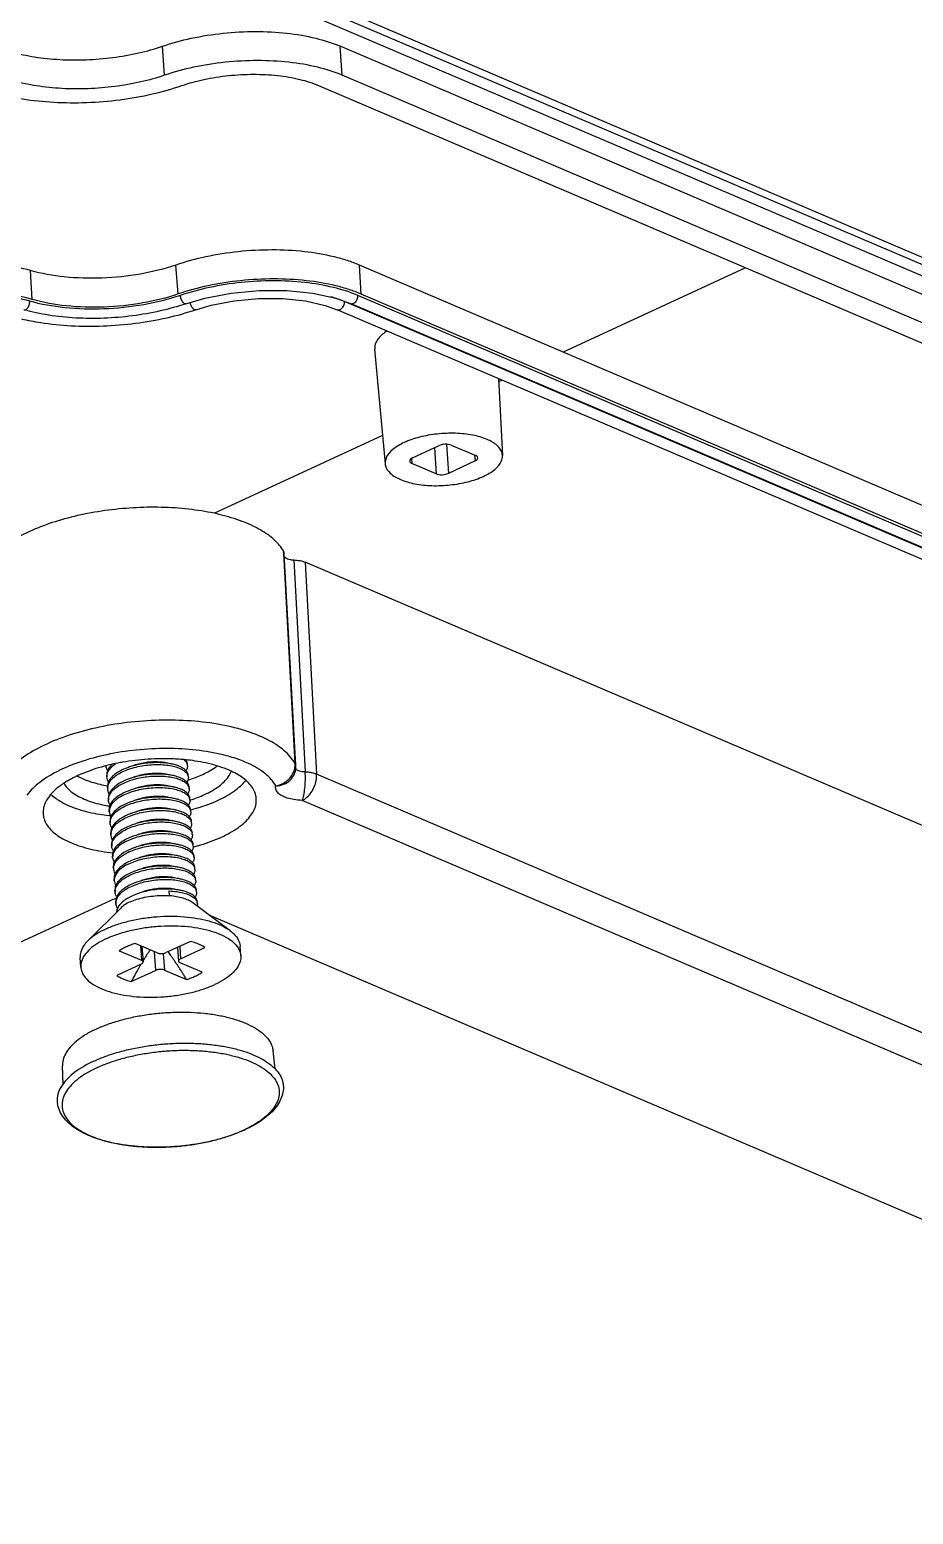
# Model space of a CAD drawing. Header units: millimetres. Extents: x -308 to 1490, y -1725 to -1095.
# Drawn here: x 11.9 to 53.2, y -1588.1 to -1518.7 of the extents above; entities that cross this region are included whole.
import ezdxf

# ---------------------------------------------------------------- set-up
doc = ezdxf.new("R2010")
doc.units = ezdxf.units.MM

# ---------------------------------------------------------------- blocks, each defined once
blk = doc.blocks.new('*u3')
for p, q in [((-5.116, 18.665), (59.796, 48.668)), ((-67.244, 43.87), (-9.751, 19.335)), ((-77.31, 40.952), (-14.096, 13.975)), ((-77.984, 39.732), (-14.769, 12.755)), ((-77.384, 29.788), (-14.237, 2.84)), ((-2.914, 27.231), (-2.887, 26.385)), ((-12.828, 26.526), (-12.734, 25.679)), ((-7.656, 21.903), (-8.69, 22.344)), ((-6.101, 22.442), (-7.233, 21.919)), ((-9.426, 22.004), (-8.392, 21.563)), ((-7.6, 21.127), (-7.656, 21.903)), ((-7.17, 21.041), (-7.233, 21.919)), ((-6.605, 20.8), (-6.657, 21.524)), ((-6.56, 21.632), (-5.428, 22.155)), ((-3.745, 21.771), (-3.713, 21.324)), ((-11.226, 21.235), (-11.194, 20.787)), ((-8.412, 21.374), (-9.543, 20.851)), ((-8.87, 20.564), (-7.738, 21.087)), ((-8.37, 20.795), (-8.412, 21.374)), ((-8.268, 20.842), (-8.314, 21.482)), ((-7.315, 21.103), (-6.282, 20.662)), ((-6.53, 20.768), (-6.579, 21.444)), ((-5.545, 21.002), (-6.579, 21.444)), ((-4.068, 20.545), (-5.61, 19.006)), ((-10.732, 20.067), (-8.986, 18.764)), ((-9.197, 18.8), (-9.19, 18.71)), ((-5.387, 18.803), (-5.381, 18.713)), ((-9.158, 18.263), (-9.152, 18.173)), ((-7.898, 18.432), (-7.882, 18.208)), ((-5.349, 18.266), (-5.342, 18.176)), ((-9.12, 17.725), (-9.113, 17.636)), ((-5.31, 17.729), (-5.304, 17.639)), ((-5.303, 17.595), (-5.304, 17.639)), ((-9.081, 17.188), (-9.075, 17.099)), ((-5.272, 17.192), (-5.271, 17.187)), ((-5.271, 17.148), (-5.271, 17.191)), ((-5.268, 17.148), (-5.265, 17.102)), ((-5.233, 16.654), (-5.227, 16.565)), ((-9.043, 16.651), (-9.036, 16.562)), ((-9.004, 16.114), (-8.998, 16.024)), ((-5.194, 16.117), (-5.188, 16.028)), ((-8.965, 15.577), (-8.959, 15.487)), ((-5.156, 15.58), (-5.15, 15.49)), ((-8.927, 15.04), (-8.921, 14.95)), ((-5.117, 15.043), (-5.111, 14.953)), ((-8.888, 14.502), (-8.882, 14.413)), ((-8.85, 13.965), (-8.843, 13.876)), ((-5.079, 14.506), (-5.072, 14.416)), ((-5.04, 13.969), (-5.034, 13.879)), ((-69.62, 13.48), (-16.359, -9.249)), ((-69.332, 13.391), (-16.072, -9.338)), ((-68.994, 13.77), (-15.733, -8.959)), ((-8.811, 13.428), (-8.805, 13.339)), ((-5.002, 13.431), (-4.995, 13.342)), ((-70.106, 13.034), (-16.845, -9.695)), ((-69.958, 13.102), (-16.698, -9.627)), ((-14.237, 2.84), (-14.769, 12.755)), ((-13.704, 2.737), (-14.235, 12.646)), ((-13.767, 12.629), (-13.762, 12.648)), ((-13.767, 12.629), (-13.767, 12.628)), ((-8.773, 12.891), (-8.766, 12.801)), ((-4.963, 12.894), (-4.957, 12.805)), ((-13.792, 12.345), (-13.26, 2.432)), ((-13.766, 12.256), (-13.237, 2.433)), ((-8.734, 12.354), (-8.728, 12.264)), ((-70.028, 11.682), (-16.767, -11.047)), ((-11.805, -23.886), (-75.181, 3.16)), ((-69.218, 2.807), (-15.957, -19.922)), ((-14.861, -19.44), (-68.179, 3.313)), ((-75.538, 2.443), (-12.154, -24.606)), ((-11.776, -24.433), (-75.164, 2.618)), ((-13.237, 2.433), (-13.232, 2.339)), ((-69.156, 1.462), (-15.865, -21.28)), ((-17.851, -3.079), (-9.969, 0.564)), ((-22.182, -1.892), (-20.93, -1.313)), ((-20.835, -2.67), (-20.93, -1.313)), ((-20.281, -2.509), (-20.366, -1.291)), ((-20.366, -1.291), (-19.221, -1.78)), ((-22.155, -2.165), (-22.182, -1.892)), ((-19.247, -2.031), (-20.499, -2.61)), ((-19.21, -2.029), (-19.221, -1.78)), ((-17.483, -7.118), (-17.972, -1.754)), ((-23.27, -5.742), (-23.458, -2.148)), ((-21.063, -2.631), (-22.207, -2.143)), ((-23.448, -5.666), (-23.278, -5.587)), ((-34.821, -10.922), (-26.294, -6.981)), ((-15.732, -8.96), (-15.733, -8.959)), ((-15.172, -9.16), (-15.732, -8.96)), ((-9.12, -8.952), (-9.12, -8.952)), ((-16.845, -9.695), (-16.767, -11.047)), ((-15.67, -9.494), (-16.359, -9.249)), ((-16.359, -9.249), (-16.359, -9.249)), ((-8.661, -9.242), (-8.661, -9.242)), ((-8.295, -9.696), (-8.185, -11.047)), ((-1.478, -9.438), (-1.397, -10.791)), ((-15.957, -19.922), (-15.865, -21.28)), ((-7.665, -19.922), (-7.564, -21.277))]:
    blk.add_line(p, q)
for points in [[(-9.12, -8.952), (-9.847, -9.166), (-10.92, -9.376), (-12.055, -9.485), (-13.185, -9.482), (-14.244, -9.37), (-15.172, -9.16)], [(-8.661, -9.242), (-9.542, -9.499), (-10.779, -9.739), (-12.081, -9.861), (-13.376, -9.859), (-14.593, -9.733), (-15.67, -9.494)]]:
    blk.add_lwpolyline(points)
for centre, radius, start, end in [((-8.707, 23.501), 6.466, 114.36148, 114.80639), ((-8.789, 23.799), 6.149, 114.80596, 115.26316), ((-20.853, 30.191), 16.663, 329.10101, 332.28798), ((-8.888, 18.821), 0.309, 184.00222, 196.4988), ((-5.841, 18.77), 0.455, 354.63231, 4.1567), ((-8.891, 18.821), 0.306, 196.57958, 199.81385), ((-8.838, 18.287), 0.321, 184.42578, 200.30689), ((-8.839, 18.287), 0.32, 200.29258, 201.50509), ((-5.834, 18.769), 0.448, 353.21172, 354.59265), ((-5.796, 18.232), 0.448, 353.21457, 354.56539), ((-5.803, 18.232), 0.455, 354.60531, 4.18963), ((-8.801, 17.75), 0.319, 184.28612, 200.29784), ((-8.805, 17.748), 0.315, 200.31916, 200.62526), ((-5.782, 17.699), 0.474, 348.00804, 353.13627), ((-5.757, 17.695), 0.448, 353.16243, 355.72831), ((-5.761, 17.695), 0.452, 355.77135, 4.24964), ((-8.765, 17.212), 0.317, 184.20056, 199.49949), ((-5.725, 17.16), 0.455, 352.96228, 358.47385), ((-5.698, 16.622), 0.466, 352.98948, 3.97036), ((-8.684, 16.139), 0.321, 184.42712, 200.30712), ((-8.685, 16.138), 0.32, 200.29201, 201.52504), ((-5.701, 16.622), 0.469, 349.95099, 353.00636), ((-5.642, 16.083), 0.448, 353.2138, 354.58586), ((-5.649, 16.084), 0.455, 354.62585, 4.19109), ((-8.647, 15.601), 0.319, 184.28069, 200.29905), ((-8.651, 15.599), 0.314, 200.32205, 200.57756), ((-5.603, 15.547), 0.448, 353.16136, 355.74921), ((-5.607, 15.547), 0.452, 355.7923, 4.25003), ((-8.611, 15.063), 0.317, 184.20244, 199.49922), ((-6.106, 5.553), 9.19, 83.46643, 83.91255), ((-5.567, 15.009), 0.45, 353.22823, 353.65906), ((-5.574, 15.01), 0.458, 353.69176, 4.13108), ((-8.57, 14.526), 0.319, 184.31237, 200.35642), ((-6.844, 7.587), 6.683, 107.45067, 107.66342), ((-8.53, 13.99), 0.321, 184.42845, 200.30732), ((-8.53, 13.99), 0.32, 200.29141, 201.54535), ((-6.132, 7.684), 6.637, 80.19924, 81.04663), ((-5.526, 14.472), 0.448, 353.21302, 354.56143), ((-5.533, 14.472), 0.455, 354.601, 4.15633), ((-5.488, 13.935), 0.448, 353.21302, 354.60636), ((-5.495, 13.935), 0.455, 354.64642, 4.19255), ((-5.449, 13.398), 0.448, 353.16029, 355.77004), ((-5.452, 13.398), 0.452, 355.81317, 4.25039), ((-12.794, 12.398), 1, 171.37866, 177.22887), ((-12.793, 12.398), 1.001, 166.69862, 171.37742), ((-6.788, 6.738), 6.587, 107.40662, 107.91381), ((-8.419, 12.931), 0.358, 200.57969, 209.01448), ((-5.41, 12.861), 0.448, 353.1427, 356.11563), ((-5.413, 12.861), 0.45, 356.15953, 4.23818), ((-5.884, 19.011), 7.163, 295.89122, 296.27264), ((-12.793, 12.398), 1.001, 177.22988, 183.07045), ((-13.6, 12.355), 0.192, 183.15322, 195.6206), ((-12.934, 12.3), 0.833, 177.14401, 182.98532), ((-8.635, 19.066), 7.433, 252.12631, 255.04659), ((-8.416, 12.378), 0.319, 184.31542, 200.38159)]:
    blk.add_arc(centre, radius, start, end)
for centre, major_axis, ratio, start_param, end_param in [((-6.46, 19.242), (1.995, 0.144), 0.442048, -1.034219, -0.863737), ((-20.66, -1.428), (0.399, 0.029), 0.440986, 0.708858, 2.27935), ((-21.913, -2.007), (0.399, 0.029), 0.44072, 2.279723, 3.850215), ((-19.516, -1.916), (0.399, 0.029), 0.44072, 5.421316, 6.991808), ((-20.768, -2.495), (0.399, 0.029), 0.440986, -2.432735, -0.862243)]:
    blk.add_ellipse(centre, major_axis=major_axis, ratio=ratio, start_param=start_param, end_param=end_param)
for points, start_tangent, end_tangent in [([(-11.374, 29.391), (-10.87, 29.596), (-10.272, 29.788), (-9.638, 29.945), (-8.976, 30.064), (-8.298, 30.144), (-7.614, 30.185), (-6.935, 30.184), (-6.272, 30.143), (-5.635, 30.06), (-5.035, 29.938), (-4.48, 29.776), (-3.981, 29.576), (-3.546, 29.338), (-3.189, 29.066), (-2.92, 28.769), (-2.742, 28.458), (-2.651, 28.14)], (0.910957, 0.412502), (0.149529, -0.988757)), ([(-2.895, 27.992), (-2.871, 28.188), (-2.911, 28.492), (-3.044, 28.785), (-3.269, 29.062), (-3.581, 29.317), (-3.974, 29.547), (-4.442, 29.747), (-4.974, 29.912), (-5.562, 30.04), (-6.194, 30.129), (-6.859, 30.176), (-7.544, 30.182), (-8.237, 30.145), (-8.924, 30.067), (-9.593, 29.949), (-10.231, 29.793), (-10.827, 29.602), (-11.369, 29.38)], (0.212951, 0.977063), (-0.907726, -0.419563)), ([(-13.218, 27.382), (-13.181, 27.682), (-13.07, 27.988), (-12.881, 28.295), (-12.613, 28.594), (-12.275, 28.876), (-11.874, 29.136), (-11.419, 29.37)], (0.006893, 0.999976), (0.907726, 0.419563)), ([(-12.954, 27.267), (-12.981, 27.347), (-13.021, 27.651), (-12.966, 27.96), (-12.817, 28.268), (-12.578, 28.569), (-12.253, 28.859), (-11.847, 29.131), (-11.414, 29.359)], (-0.354169, 0.935181), (0.904349, 0.426793)), ([(-4.522, 26.458), (-4.044, 26.708), (-3.639, 26.98), (-3.313, 27.269), (-3.074, 27.571), (-2.926, 27.879), (-2.895, 27.992)], (0.907726, 0.419563), (0.212951, 0.977063)), ([(-4.361, 26.158), (-3.882, 26.407), (-3.472, 26.677), (-3.138, 26.965), (-2.887, 27.264), (-2.721, 27.571), (-2.645, 27.88), (-2.651, 28.14)], (0.907726, 0.419563), (-0.148571, 0.988902)), ([(-4.361, 26.158), (-4.901, 25.935), (-5.493, 25.743), (-6.127, 25.583), (-6.791, 25.46), (-7.475, 25.374), (-8.167, 25.328), (-8.854, 25.322), (-9.526, 25.356), (-10.171, 25.43), (-10.777, 25.543), (-11.334, 25.692), (-11.833, 25.876), (-12.266, 26.09), (-12.624, 26.331), (-12.901, 26.596), (-13.094, 26.879), (-13.198, 27.176), (-13.218, 27.382)], (-0.907726, -0.419563), (0.006152, 0.999981)), ([(-4.522, 26.458), (-5.065, 26.236), (-5.66, 26.045), (-6.299, 25.889), (-6.967, 25.771), (-7.655, 25.693), (-8.347, 25.656), (-9.032, 25.662), (-9.697, 25.71), (-10.33, 25.798), (-10.917, 25.927), (-11.45, 26.092), (-11.917, 26.291), (-12.31, 26.521), (-12.622, 26.777), (-12.847, 27.054), (-12.954, 27.267)], (-0.907726, -0.419563), (-0.354169, 0.935181)), ([(-4.49, 24.651), (-4.025, 24.893), (-3.632, 25.157), (-3.316, 25.438), (-3.084, 25.731), (-2.94, 26.03), (-2.886, 26.33), (-2.887, 26.385)], (0.907726, 0.419563), (-0.033744, 0.999431)), ([(-4.49, 24.651), (-5.016, 24.435), (-5.594, 24.25), (-6.214, 24.098), (-6.863, 23.984), (-7.53, 23.908), (-8.203, 23.872), (-8.868, 23.878), (-9.514, 23.924), (-10.127, 24.01), (-10.698, 24.134), (-11.215, 24.295), (-11.669, 24.489), (-12.05, 24.712), (-12.353, 24.96), (-12.572, 25.229), (-12.701, 25.513), (-12.734, 25.679)], (-0.907726, -0.419563), (-0.110645, 0.99386)), ([(-3.745, 21.771), (-3.747, 21.789), (-3.831, 22.07), (-4.026, 22.335), (-4.327, 22.574), (-4.723, 22.78), (-5.203, 22.948), (-5.753, 23.071), (-6.355, 23.148), (-6.992, 23.174), (-7.644, 23.149), (-8.29, 23.074), (-8.913, 22.952), (-9.492, 22.786), (-10.01, 22.58)], (-0.070384, 0.99752), (-0.907726, -0.419563)), ([(-11.226, 21.235), (-11.195, 21.507), (-11.053, 21.798), (-10.803, 22.079), (-10.451, 22.342), (-10.01, 22.58)], (-0.070384, 0.99752), (0.907726, 0.419563)), ([(-8.69, 22.344), (-8.899, 22.271), (-9.094, 22.189)], (-0.953311, -0.301992), (-0.907726, -0.419563)), ([(-8.69, 22.344), (-8.599, 22.196), (-8.504, 22.045), (-8.406, 21.892), (-8.307, 21.739), (-8.21, 21.593), (-8.118, 21.458), (-8.034, 21.337), (-7.958, 21.23), (-7.889, 21.134), (-7.826, 21.048), (-7.825, 21.047)], (0.518584, -0.855027), (0.595227, -0.803557)), ([(-5.428, 22.155), (-5.617, 22.266), (-5.843, 22.363), (-6.101, 22.442)], (-0.819722, 0.572761), (-0.968288, 0.249836)), ([(-9.094, 22.189), (-9.271, 22.099), (-9.426, 22.004)], (-0.907726, -0.419563), (-0.827554, -0.561386)), ([(-8.314, 21.482), (-8.321, 21.506), (-8.348, 21.537), (-8.392, 21.563)], (-0.081501, 0.996673), (-0.919751, 0.392503)), ([(-7.656, 21.903), (-7.596, 21.884), (-7.525, 21.874), (-7.448, 21.872), (-7.37, 21.88), (-7.297, 21.896), (-7.233, 21.919)], (0.919751, -0.392503), (0.907726, 0.419563)), ([(-6.56, 21.632), (-6.61, 21.602), (-6.643, 21.569), (-6.657, 21.534), (-6.657, 21.524)], (-0.907726, -0.419563), (0.081501, -0.996673)), ([(-6.657, 21.524), (-6.65, 21.5), (-6.623, 21.469), (-6.579, 21.444)], (0.081501, -0.996673), (0.919751, -0.392503)), ([(-4.961, 20.426), (-4.52, 20.664), (-4.169, 20.928), (-3.918, 21.209), (-3.776, 21.499), (-3.745, 21.771)], (0.907726, 0.419563), (-0.070384, 0.99752)), ([(-4.961, 20.426), (-5.479, 20.22), (-6.058, 20.054), (-6.681, 19.932), (-7.328, 19.857), (-7.979, 19.832), (-8.616, 19.859), (-9.218, 19.935), (-9.768, 20.058), (-10.248, 20.226), (-10.645, 20.433), (-10.945, 20.672), (-11.14, 20.936), (-11.225, 21.217), (-11.226, 21.235)], (-0.907726, -0.419563), (-0.070384, 0.99752)), ([(-9.543, 20.851), (-9.354, 20.74), (-9.128, 20.643), (-8.87, 20.564)], (0.819722, -0.572761), (0.968288, -0.249836)), ([(-8.412, 21.374), (-8.361, 21.404), (-8.328, 21.437), (-8.314, 21.472), (-8.314, 21.482)], (0.907726, 0.419563), (-0.081501, 0.996673)), ([(-7.315, 21.103), (-7.375, 21.122), (-7.446, 21.132), (-7.523, 21.134), (-7.601, 21.127), (-7.674, 21.111), (-7.738, 21.087)], (-0.919751, 0.392503), (-0.907726, -0.419563)), ([(-6.985, 20.962), (-6.968, 20.987), (-6.882, 21.115), (-6.796, 21.246), (-6.712, 21.378), (-6.653, 21.473)], (0.567041, 0.82369), (0.525152, 0.851009)), ([(-5.878, 20.817), (-5.701, 20.907), (-5.545, 21.002)], (0.907726, 0.419563), (0.827554, 0.561386)), ([(-4.068, 20.545), (-3.886, 20.761), (-3.744, 21.051), (-3.713, 21.324)], (0.70823, 0.705981), (-0.07028, 0.997527)), ([(-10.732, 20.067), (-10.913, 20.224), (-11.108, 20.488), (-11.192, 20.77), (-11.194, 20.787)], (-0.8016, 0.597861), (-0.07028, 0.997527)), ([(-6.282, 20.662), (-6.073, 20.735), (-5.878, 20.817)], (0.953311, 0.301992), (0.907726, 0.419563)), ([(-4.929, 19.978), (-4.488, 20.216), (-4.137, 20.48), (-4.068, 20.545)], (0.907726, 0.419563), (0.70823, 0.705981)), ([(-4.929, 19.978), (-5.447, 19.773), (-6.026, 19.606), (-6.649, 19.484), (-7.296, 19.409), (-7.947, 19.385), (-8.584, 19.411), (-9.186, 19.487), (-9.736, 19.611), (-10.216, 19.778), (-10.613, 19.985), (-10.732, 20.067)], (-0.907726, -0.419563), (-0.8016, 0.597861)), ([(-9.196, 18.8), (-9.192, 18.876), (-9.185, 18.91)], (-0.070625, 0.997503), (0.27892, 0.960314)), ([(-8.986, 18.764), (-8.785, 18.645), (-8.526, 18.546), (-8.227, 18.475), (-7.898, 18.432)], (0.801431, -0.598087), (0.996611, -0.082261)), ([(-6.046, 18.719), (-5.792, 18.859), (-5.61, 19.006)], (0.907726, 0.419563), (0.707759, 0.706454)), ([(-6.03, 18.495), (-5.793, 18.641), (-5.609, 18.801), (-5.485, 18.971), (-5.424, 19.145), (-5.419, 19.194)], (0.885182, 0.465245), (0.052496, 0.998621)), ([(-5.461, 19.025), (-5.407, 18.906), (-5.387, 18.803)], (0.522516, -0.85263), (0.071961, -0.997407)), ([(-9.19, 18.71), (-9.183, 18.664), (-9.12, 18.531), (-8.994, 18.41), (-8.811, 18.305), (-8.576, 18.22), (-8.394, 18.176)], (0.067611, -0.997712), (0.980526, -0.196388)), ([(-7.882, 18.208), (-8.213, 18.235), (-8.514, 18.291), (-8.767, 18.373), (-8.968, 18.477), (-9.108, 18.598), (-9.179, 18.717)], (-0.999375, 0.03534), (-0.338747, 0.940878)), ([(-9.158, 18.263), (-9.157, 18.314), (-9.106, 18.463), (-9.085, 18.497)], (-0.076046, 0.997104), (0.570672, 0.821178)), ([(-9.151, 18.173), (-9.145, 18.127), (-9.081, 17.994), (-8.956, 17.873), (-8.772, 17.768), (-8.537, 17.683), (-8.356, 17.639)], (0.067611, -0.997712), (0.980526, -0.196388)), ([(-5.998, 18.048), (-6.292, 17.916), (-6.623, 17.809), (-6.981, 17.731), (-7.349, 17.684), (-7.714, 17.668), (-8.065, 17.685), (-8.381, 17.733), (-8.656, 17.808), (-8.88, 17.909), (-9.043, 18.032), (-9.136, 18.17)], (-0.885182, -0.465245), (-0.366591, 0.930382)), ([(-8.394, 18.176), (-8.297, 18.159), (-7.985, 18.124), (-7.65, 18.117), (-7.302, 18.139), (-6.955, 18.189), (-6.62, 18.267), (-6.391, 18.339)], (0.980526, -0.196388), (0.94239, 0.334516)), ([(-8.164, 18.13), (-8.016, 18.106), (-7.737, 18.085), (-7.439, 18.092), (-7.134, 18.128), (-6.836, 18.191), (-6.612, 18.26)], (0.980009, -0.198953), (0.941609, 0.336708)), ([(-6.046, 18.719), (-6.365, 18.596), (-6.726, 18.503), (-7.113, 18.443), (-7.509, 18.419), (-7.898, 18.432)], (-0.907726, -0.419563), (-0.996611, 0.082261)), ([(-6.391, 18.339), (-6.308, 18.37), (-6.03, 18.495)], (0.94239, 0.334516), (0.885182, 0.465245)), ([(-5.389, 18.716), (-5.44, 18.548), (-5.563, 18.37), (-5.752, 18.2), (-5.998, 18.048)], (-0.118163, -0.992994), (-0.885182, -0.465245)), ([(-5.992, 17.958), (-5.757, 18.102), (-5.575, 18.26), (-5.45, 18.428), (-5.387, 18.6), (-5.381, 18.713)], (0.885182, 0.465245), (-0.069751, 0.997564)), ([(-5.351, 18.179), (-5.403, 18.008), (-5.526, 17.83), (-5.714, 17.663), (-5.959, 17.51)], (-0.118116, -0.993), (-0.885182, -0.465245)), ([(-5.953, 17.421), (-5.719, 17.565), (-5.536, 17.723), (-5.411, 17.891), (-5.348, 18.062), (-5.342, 18.176)], (0.885182, 0.465245), (-0.069751, 0.997564)), ([(-5.423, 18.488), (-5.368, 18.369), (-5.349, 18.266)], (0.523457, -0.852052), (0.07253, -0.997366)), ([(-9.119, 17.726), (-9.118, 17.783), (-9.065, 17.93), (-9.046, 17.96)], (-0.074219, 0.997242), (0.570934, 0.820996)), ([(-9.113, 17.636), (-9.106, 17.59), (-9.043, 17.457), (-8.917, 17.336), (-8.734, 17.231), (-8.499, 17.146), (-8.317, 17.102)], (0.067611, -0.997712), (0.980526, -0.196388)), ([(-5.959, 17.51), (-6.254, 17.379), (-6.588, 17.271), (-6.944, 17.193), (-7.307, 17.147), (-7.672, 17.131), (-8.027, 17.148), (-8.349, 17.197), (-8.622, 17.273), (-8.844, 17.374), (-9.007, 17.498), (-9.1, 17.637)], (-0.885182, -0.465245), (-0.352255, 0.935904)), ([(-9.081, 17.188), (-9.079, 17.252), (-9.023, 17.399), (-9.008, 17.422)], (-0.073326, 0.997308), (0.571214, 0.820801)), ([(-8.356, 17.639), (-8.259, 17.622), (-7.947, 17.587), (-7.611, 17.58), (-7.264, 17.601), (-6.917, 17.652), (-6.581, 17.73), (-6.353, 17.802)], (0.980526, -0.196388), (0.94239, 0.334516)), ([(-8.125, 17.593), (-7.986, 17.569), (-7.708, 17.548), (-7.41, 17.554), (-7.105, 17.589), (-6.806, 17.652), (-6.573, 17.723)], (0.980016, -0.198918), (0.941612, 0.336699)), ([(-6.353, 17.802), (-6.269, 17.833), (-5.992, 17.958)], (0.94239, 0.334516), (0.885182, 0.465245)), ([(-6.314, 17.265), (-6.231, 17.296), (-5.953, 17.421)], (0.94239, 0.334516), (0.885182, 0.465245)), ([(-5.921, 16.973), (-5.675, 17.126), (-5.484, 17.297), (-5.361, 17.479), (-5.319, 17.6)], (0.885182, 0.465245), (0.207204, 0.978298)), ([(-5.914, 16.884), (-5.705, 17.01), (-5.536, 17.147), (-5.41, 17.293), (-5.332, 17.444), (-5.303, 17.595)], (0.885182, 0.465245), (0.026036, 0.999661)), ([(-5.31, 17.729), (-5.332, 17.841), (-5.384, 17.951)], (-0.073566, 0.99729), (-0.523232, 0.85219)), ([(-5.272, 17.191), (-5.302, 17.325), (-5.344, 17.411)], (-0.073681, 0.997282), (-0.518798, 0.854897)), ([(-9.074, 17.099), (-9.068, 17.053), (-9.004, 16.92), (-8.878, 16.799), (-8.695, 16.693), (-8.46, 16.609), (-8.279, 16.565)], (0.067611, -0.997712), (0.980526, -0.196388)), ([(-5.921, 16.973), (-6.218, 16.841), (-6.559, 16.732), (-6.925, 16.653), (-7.295, 16.607), (-7.659, 16.594), (-8.012, 16.613), (-8.333, 16.664), (-8.604, 16.743), (-8.819, 16.845), (-8.975, 16.967), (-9.063, 17.106)], (-0.885182, -0.465245), (-0.334577, 0.942368)), ([(-9.042, 16.651), (-9.035, 16.744), (-8.969, 16.886)], (-0.067611, 0.997712), (0.573254, 0.819378)), ([(-8.317, 17.102), (-8.22, 17.084), (-7.908, 17.049), (-7.573, 17.042), (-7.225, 17.064), (-6.878, 17.115), (-6.543, 17.192), (-6.314, 17.265)], (0.980526, -0.196388), (0.94239, 0.334516)), ([(-8.279, 16.565), (-8.182, 16.547), (-7.87, 16.512), (-7.534, 16.505), (-7.187, 16.527), (-6.84, 16.577), (-6.504, 16.655), (-6.276, 16.727)], (0.980526, -0.196388), (0.94239, 0.334516)), ([(-8.087, 17.056), (-7.955, 17.033), (-7.678, 17.011), (-7.38, 17.016), (-7.075, 17.05), (-6.776, 17.112), (-6.535, 17.186)], (0.980025, -0.198876), (0.941617, 0.336685)), ([(-6.276, 16.727), (-6.192, 16.758), (-5.914, 16.884)], (0.94239, 0.334516), (0.885182, 0.465245)), ([(-5.274, 17.104), (-5.299, 16.998), (-5.377, 16.847), (-5.504, 16.7), (-5.675, 16.561), (-5.882, 16.436)], (-0.121948, -0.992536), (-0.885182, -0.465245)), ([(-5.876, 16.347), (-5.642, 16.491), (-5.459, 16.649), (-5.334, 16.816), (-5.271, 16.988), (-5.265, 17.102)], (0.885182, 0.465245), (-0.069751, 0.997564)), ([(-5.233, 16.654), (-5.241, 16.711), (-5.307, 16.875), (-5.31, 16.881)], (-0.069751, 0.997564), (-0.529585, 0.848257)), ([(-9.012, 16.146), (-9.351, 16.052), (-10.329, 15.687)], (-0.968495, -0.249032), (-0.907726, -0.419563)), ([(-9.024, 16.568), (-9.036, 16.605), (-9.042, 16.651)], (-0.344209, 0.938893), (-0.067611, 0.997712)), ([(-9.036, 16.562), (-9.029, 16.515), (-8.966, 16.383), (-8.84, 16.261), (-8.657, 16.156), (-8.422, 16.071), (-8.24, 16.028)], (0.067611, -0.997712), (0.980526, -0.196388)), ([(-5.882, 16.436), (-6.16, 16.311), (-6.472, 16.208), (-6.807, 16.13), (-7.155, 16.079), (-7.502, 16.058), (-7.837, 16.065), (-8.15, 16.1), (-8.428, 16.161), (-8.663, 16.246), (-8.846, 16.351), (-8.972, 16.472), (-9.024, 16.568)], (-0.885182, -0.465245), (-0.344209, 0.938893)), ([(-9.004, 16.114), (-9.003, 16.165), (-8.952, 16.315), (-8.931, 16.348)], (-0.076055, 0.997104), (0.570671, 0.821179)), ([(-8.997, 16.024), (-8.991, 15.978), (-8.927, 15.846), (-8.801, 15.724), (-8.618, 15.619), (-8.383, 15.534), (-8.202, 15.491)], (0.067611, -0.997712), (0.980526, -0.196388)), ([(-5.844, 15.899), (-6.138, 15.767), (-6.469, 15.661), (-6.827, 15.582), (-7.195, 15.535), (-7.56, 15.52), (-7.91, 15.537), (-8.227, 15.584), (-8.502, 15.659), (-8.726, 15.76), (-8.889, 15.883), (-8.982, 16.021)], (-0.885182, -0.465245), (-0.366915, 0.930254)), ([(-8.24, 16.028), (-8.143, 16.01), (-7.831, 15.975), (-7.496, 15.968), (-7.148, 15.99), (-6.801, 16.04), (-6.466, 16.118), (-6.237, 16.19)], (0.980526, -0.196388), (0.94239, 0.334516)), ([(-8.048, 16.518), (-7.924, 16.497), (-7.648, 16.474), (-7.351, 16.478), (-7.046, 16.512), (-6.746, 16.573), (-6.496, 16.649)], (0.980034, -0.19883), (0.941622, 0.336671)), ([(-8.01, 15.981), (-7.894, 15.961), (-7.618, 15.937), (-7.321, 15.941), (-7.016, 15.973), (-6.717, 16.033), (-6.458, 16.112)], (0.980044, -0.198779), (0.941633, 0.336642)), ([(-6.237, 16.19), (-6.154, 16.221), (-5.876, 16.347)], (0.94239, 0.334516), (0.885182, 0.465245)), ([(-5.844, 15.899), (-5.61, 16.043), (-5.427, 16.201), (-5.302, 16.369), (-5.239, 16.54)], (0.885182, 0.465245), (0.174509, 0.984655)), ([(-5.837, 15.809), (-5.603, 15.953), (-5.42, 16.112), (-5.296, 16.279), (-5.233, 16.451), (-5.227, 16.565)], (0.885182, 0.465245), (-0.069751, 0.997564)), ([(-5.197, 16.03), (-5.249, 15.86), (-5.372, 15.682), (-5.56, 15.514), (-5.805, 15.362)], (-0.118128, -0.992998), (-0.885182, -0.465245)), ([(-5.799, 15.272), (-5.565, 15.416), (-5.382, 15.574), (-5.257, 15.742), (-5.194, 15.914), (-5.188, 16.028)], (0.885182, 0.465245), (-0.069751, 0.997564)), ([(-5.269, 16.339), (-5.214, 16.22), (-5.195, 16.117)], (0.523452, -0.852055), (0.072555, -0.997364)), ([(-1.982, 14.571), (-2.026, 14.837), (-2.33, 15.332), (-2.908, 15.768), (-3.715, 16.113), (-4.719, 16.351), (-5.241, 16.422)], (-0.032577, 0.999469), (-0.99448, 0.104925)), ([(-10.329, 15.687), (-11.112, 15.238), (-11.655, 14.731), (-11.924, 14.198), (-11.944, 13.856)], (-0.907726, -0.419563), (0.104801, -0.994493)), ([(-8.965, 15.577), (-8.964, 15.635), (-8.911, 15.782), (-8.892, 15.811)], (-0.074154, 0.997247), (0.570945, 0.820988)), ([(-8.959, 15.487), (-8.952, 15.441), (-8.889, 15.308), (-8.763, 15.187), (-8.579, 15.082), (-8.345, 14.997), (-8.163, 14.953)], (0.067611, -0.997712), (0.980526, -0.196388)), ([(-5.805, 15.362), (-6.1, 15.23), (-6.434, 15.123), (-6.79, 15.045), (-7.153, 14.998), (-7.519, 14.982), (-7.873, 14.999), (-8.195, 15.048), (-8.468, 15.124), (-8.69, 15.225), (-8.853, 15.349), (-8.946, 15.489)], (-0.885182, -0.465245), (-0.351475, 0.936197)), ([(-8.927, 15.04), (-8.925, 15.103), (-8.869, 15.25), (-8.854, 15.274)], (-0.073353, 0.997306), (0.571211, 0.820804)), ([(-8.202, 15.491), (-8.105, 15.473), (-7.793, 15.438), (-7.457, 15.431), (-7.11, 15.453), (-6.762, 15.503), (-6.427, 15.581), (-6.199, 15.653)], (0.980526, -0.196388), (0.94239, 0.334516)), ([(-7.971, 15.444), (-7.863, 15.425), (-7.588, 15.4), (-7.292, 15.403), (-6.987, 15.435), (-6.687, 15.494), (-6.419, 15.575)], (0.980055, -0.198725), (0.941643, 0.336613)), ([(-6.199, 15.653), (-6.115, 15.684), (-5.837, 15.809)], (0.94239, 0.334516), (0.885182, 0.465245)), ([(-6.16, 15.116), (-6.077, 15.147), (-5.799, 15.272)], (0.94239, 0.334516), (0.885182, 0.465245)), ([(-5.158, 15.493), (-5.206, 15.33), (-5.33, 15.148), (-5.521, 14.977), (-5.767, 14.825)], (-0.118942, -0.992901), (-0.885182, -0.465245)), ([(-5.76, 14.735), (-5.533, 14.874), (-5.354, 15.026), (-5.229, 15.187), (-5.161, 15.353), (-5.15, 15.49)], (0.885182, 0.465245), (-0.069665, 0.99757)), ([(-5.23, 15.802), (-5.178, 15.692), (-5.156, 15.58)], (0.523222, -0.852197), (0.073573, -0.99729)), ([(-5.192, 15.266), (-5.133, 15.133), (-5.118, 15.043)], (0.525193, -0.850983), (0.071653, -0.99743)), ([(-8.92, 14.95), (-8.914, 14.904), (-8.85, 14.771), (-8.724, 14.65), (-8.541, 14.545), (-8.306, 14.46), (-8.125, 14.416)], (0.067611, -0.997712), (0.980526, -0.196388)), ([(-5.767, 14.825), (-6.064, 14.692), (-6.405, 14.583), (-6.771, 14.504), (-7.141, 14.459), (-7.505, 14.445), (-7.858, 14.465), (-8.179, 14.516), (-8.45, 14.594), (-8.665, 14.696), (-8.821, 14.819), (-8.909, 14.957)], (-0.885182, -0.465245), (-0.334567, 0.942372)), ([(-8.888, 14.502), (-8.887, 14.561), (-8.832, 14.71), (-8.815, 14.737)], (-0.074833, 0.997196), (0.570918, 0.821007)), ([(-8.163, 14.953), (-8.066, 14.936), (-7.754, 14.901), (-7.418, 14.894), (-7.071, 14.916), (-6.724, 14.966), (-6.389, 15.044), (-6.16, 15.116)], (0.980526, -0.196388), (0.94239, 0.334516)), ([(-8.125, 14.416), (-8.028, 14.399), (-7.715, 14.364), (-7.38, 14.357), (-7.033, 14.378), (-6.685, 14.429), (-6.35, 14.507), (-6.122, 14.579)], (0.980526, -0.196388), (0.94239, 0.334516)), ([(-7.933, 14.907), (-7.832, 14.889), (-7.558, 14.863), (-7.262, 14.865), (-6.958, 14.896), (-6.657, 14.955), (-6.38, 15.037)], (0.980067, -0.198669), (0.941655, 0.336579)), ([(-6.122, 14.579), (-6.038, 14.61), (-5.76, 14.735)], (0.94239, 0.334516), (0.885182, 0.465245)), ([(-5.12, 14.956), (-5.173, 14.782), (-5.298, 14.604), (-5.487, 14.437), (-5.728, 14.287)], (-0.117911, -0.993024), (-0.885182, -0.465245)), ([(-5.722, 14.198), (-5.488, 14.342), (-5.305, 14.5), (-5.18, 14.668), (-5.117, 14.839), (-5.111, 14.953)], (0.885182, 0.465245), (-0.069751, 0.997564)), ([(-5.079, 14.505), (-5.098, 14.609), (-5.153, 14.728)], (-0.071956, 0.997408), (-0.52315, 0.852241)), ([(-2.354, 13.701), (-2.84, 14.047), (-3.636, 14.387), (-4.627, 14.622), (-5.06, 14.683)], (-0.7306, 0.682806), (-0.993504, 0.113794)), ([(-14.096, 13.975), (-14.318, 13.828), (-14.513, 13.609), (-14.661, 13.34), (-14.75, 13.046), (-14.769, 12.755)], (-0.907726, -0.419563), (0.056888, -0.998381)), ([(-14.096, 13.975), (-14.168, 13.739), (-14.22, 13.404), (-14.244, 13.021), (-14.236, 12.646)], (-0.389141, -0.921178), (0.075436, -0.997151)), ([(-14.096, 13.975), (-13.698, 13.936), (-13.389, 13.863), (-13.159, 13.767), (-12.984, 13.644), (-12.871, 13.484), (-12.858, 13.294)], (0.999414, -0.034232), (-0.230207, -0.973142)), ([(-10.162, 13.966), (-10.935, 13.524), (-11.446, 13.054)], (-0.907726, -0.419563), (-0.629877, -0.776695)), ([(-8.869, 14.418), (-9.197, 14.327), (-10.162, 13.966)], (-0.968316, -0.249729), (-0.907726, -0.419563)), ([(-8.872, 13.955), (-9.536, 13.699)], (-0.952854, -0.303428), (-0.907726, -0.419563)), ([(-8.882, 14.413), (-8.875, 14.367), (-8.811, 14.234), (-8.686, 14.113), (-8.502, 14.008), (-8.268, 13.923), (-8.086, 13.879)], (0.067611, -0.997712), (0.980526, -0.196388)), ([(-5.728, 14.287), (-6.023, 14.155), (-6.362, 14.047), (-6.727, 13.968), (-7.098, 13.922), (-7.462, 13.908), (-7.809, 13.926), (-8.129, 13.976), (-8.403, 14.054), (-8.622, 14.156), (-8.78, 14.278), (-8.869, 14.415)], (-0.885182, -0.465245), (-0.348354, 0.937363)), ([(-8.85, 13.965), (-8.849, 14.017), (-8.798, 14.166), (-8.777, 14.199)], (-0.076065, 0.997103), (0.57067, 0.821179)), ([(-8.086, 13.879), (-7.989, 13.861), (-7.677, 13.826), (-7.341, 13.819), (-6.994, 13.841), (-6.647, 13.892), (-6.312, 13.969), (-6.083, 14.042)], (0.980526, -0.196388), (0.94239, 0.334516)), ([(-7.894, 14.37), (-7.801, 14.353), (-7.528, 14.327), (-7.233, 14.328), (-6.928, 14.357), (-6.627, 14.415), (-6.342, 14.5)], (0.980078, -0.198612), (0.941669, 0.33654)), ([(-7.856, 13.833), (-7.771, 13.817), (-7.498, 13.79), (-7.204, 13.79), (-6.899, 13.819), (-6.598, 13.876), (-6.313, 13.96), (-6.303, 13.963)], (0.98009, -0.198556), (0.941682, 0.336505)), ([(-6.083, 14.042), (-6, 14.073), (-5.722, 14.198)], (0.94239, 0.334516), (0.885182, 0.465245)), ([(-5.69, 13.75), (-5.444, 13.903), (-5.254, 14.072), (-5.132, 14.25), (-5.081, 14.419)], (0.885182, 0.465245), (0.118143, 0.992997)), ([(-5.683, 13.661), (-5.449, 13.805), (-5.266, 13.963), (-5.141, 14.13), (-5.079, 14.302), (-5.073, 14.416)], (0.885182, 0.465245), (-0.069751, 0.997564)), ([(-5.042, 13.882), (-5.095, 13.711), (-5.218, 13.533), (-5.406, 13.365), (-5.651, 13.213)], (-0.11814, -0.992997), (-0.885182, -0.465245)), ([(-5.645, 13.124), (-5.41, 13.268), (-5.228, 13.426), (-5.103, 13.593), (-5.04, 13.765), (-5.034, 13.879)], (0.885182, 0.465245), (-0.069751, 0.997564)), ([(-5.115, 14.191), (-5.06, 14.072), (-5.041, 13.968)], (0.523447, -0.852058), (0.072579, -0.997363)), ([(-2.96, 13.184), (-3.3, 13.569), (-3.897, 13.912), (-4.694, 14.163), (-5.002, 14.224)], (-0.476096, 0.879393), (-0.9854, 0.170258)), ([(-3.033, 13.122), (-2.819, 13.265), (-2.276, 13.772), (-2.007, 14.304), (-1.982, 14.571)], (0.847404, 0.530948), (-0.032577, 0.999469)), ([(-12.858, 13.294), (-13.229, 13.223), (-13.536, 13.029), (-13.731, 12.741), (-13.763, 12.644)], (-0.999976, -0.006941), (-0.248479, -0.968637)), ([(-12.858, 13.294), (-13.152, 13.203), (-13.411, 13.035), (-13.612, 12.806)], (-0.987052, -0.1604), (-0.544418, -0.838814)), ([(-12.858, 13.294), (-12.375, 12.735), (-11.591, 12.254), (-10.916, 11.992)], (0.483068, -0.875583), (0.951512, -0.307613)), ([(-11.944, 13.856), (-11.905, 13.665), (-11.601, 13.171), (-11.023, 12.734), (-10.688, 12.568)], (0.104801, -0.994493), (0.915458, -0.402413)), ([(-9.536, 13.699), (-10.207, 13.308), (-10.649, 12.864), (-10.776, 12.628)], (-0.907726, -0.419563), (-0.363213, -0.931706)), ([(-8.843, 13.876), (-8.836, 13.83), (-8.773, 13.697), (-8.647, 13.576), (-8.464, 13.47), (-8.229, 13.386), (-8.048, 13.342)], (0.067611, -0.997712), (0.980526, -0.196388)), ([(-5.69, 13.75), (-5.984, 13.619), (-6.315, 13.512), (-6.672, 13.434), (-7.04, 13.386), (-7.406, 13.371), (-7.756, 13.388), (-8.073, 13.435), (-8.347, 13.511), (-8.571, 13.612), (-8.735, 13.735), (-8.828, 13.872)], (-0.885182, -0.465245), (-0.367245, 0.930124)), ([(-8.811, 13.428), (-8.804, 13.521), (-8.738, 13.663)], (-0.067611, 0.997712), (0.573254, 0.819378)), ([(-8.793, 13.345), (-8.804, 13.382), (-8.811, 13.428)], (-0.344209, 0.938893), (-0.067611, 0.997712)), ([(-8.805, 13.339), (-8.804, 13.331), (-8.763, 13.203), (-8.665, 13.084), (-8.514, 12.978)], (0.069693, -0.997568), (0.873033, -0.48766)), ([(-5.651, 13.213), (-5.929, 13.088), (-6.241, 12.985), (-6.576, 12.907), (-6.923, 12.856), (-7.271, 12.835), (-7.606, 12.842), (-7.919, 12.877), (-8.197, 12.938), (-8.432, 13.023), (-8.615, 13.128), (-8.741, 13.249), (-8.793, 13.345)], (-0.885182, -0.465245), (-0.344209, 0.938893)), ([(-8.048, 13.342), (-7.951, 13.324), (-7.638, 13.289), (-7.303, 13.282), (-6.956, 13.304), (-6.608, 13.354), (-6.273, 13.432), (-6.045, 13.504)], (0.980526, -0.196388), (0.94239, 0.334516)), ([(-7.817, 13.295), (-7.74, 13.281), (-7.468, 13.253), (-7.174, 13.252), (-6.869, 13.281), (-6.568, 13.337), (-6.283, 13.42), (-6.265, 13.426)], (0.9801, -0.198502), (0.941691, 0.33648)), ([(-6.045, 13.504), (-5.961, 13.535), (-5.683, 13.661)], (0.94239, 0.334516), (0.885182, 0.465245)), ([(-5.004, 13.345), (-5.052, 13.182), (-5.176, 13), (-5.367, 12.828), (-5.613, 12.676)], (-0.118958, -0.992899), (-0.885182, -0.465245)), ([(-5.606, 12.586), (-5.372, 12.73), (-5.189, 12.889), (-5.064, 13.056), (-5.002, 13.228), (-4.996, 13.342)], (0.885182, 0.465245), (-0.069751, 0.997564)), ([(-5.076, 13.653), (-5.024, 13.544), (-5.002, 13.431)], (0.523211, -0.852203), (0.07358, -0.997289)), ([(-3.857, 12.972), (-4.647, 13.221), (-5.003, 13.29)], (-0.919942, 0.392056), (-0.986717, 0.162449)), ([(-2.713, 12.588), (-1.825, 13.132), (-1.224, 13.731)], (0.896695, 0.442649), (0.586994, 0.809592)), ([(-14.769, 12.755), (-14.614, 12.702), (-14.433, 12.665), (-14.236, 12.646)], (0.917776, -0.397098), (0.998891, -0.047073)), ([(-14.235, 12.646), (-14.087, 12.634), (-13.976, 12.61), (-13.896, 12.578), (-13.834, 12.534), (-13.792, 12.473)], (0.999919, -0.012697), (0.348914, -0.937155)), ([(-13.766, 12.256), (-13.26, 11.652), (-12.459, 11.128), (-11.402, 10.708), (-10.137, 10.41), (-8.722, 10.25), (-7.223, 10.234), (-5.709, 10.363), (-4.25, 10.632), (-2.914, 11.027), (-1.762, 11.531), (-0.848, 12.119), (-0.215, 12.766)], (0.483068, -0.875583), (0.586994, 0.809592)), ([(-13.734, 12.538), (-13.766, 12.341)], (-0.269486, -0.963004), (-0.04938, -0.99878)), ([(-13.612, 12.806), (-13.734, 12.538)], (-0.544418, -0.838814), (-0.269486, -0.963004)), ([(-10.688, 12.568), (-10.216, 12.39), (-9.212, 12.151), (-8.746, 12.087)], (0.915458, -0.402413), (0.993826, -0.110951)), ([(-10.553, 11.885), (-9.315, 11.645), (-7.949, 11.55), (-6.528, 11.603), (-5.131, 11.803), (-3.836, 12.137), (-2.756, 12.567)], (0.96595, -0.258729), (0.899622, 0.43667)), ([(-9.445, 12.761), (-10.11, 12.373), (-10.118, 12.367)], (-0.907726, -0.419563), (-0.799205, -0.601058)), ([(-8.814, 13.006), (-9.445, 12.761)], (-0.951514, -0.307604), (-0.907726, -0.419563)), ([(-8.773, 12.891), (-8.756, 13.017), (-8.7, 13.125)], (-0.070338, 0.997523), (0.573187, 0.819425)), ([(-8.754, 12.805), (-8.772, 12.886), (-8.773, 12.891)], (-0.350445, 0.936583), (-0.070338, 0.997523)), ([(-8.766, 12.801), (-8.759, 12.755), (-8.696, 12.623), (-8.57, 12.501), (-8.518, 12.466)], (0.067611, -0.997712), (0.847096, -0.53144)), ([(-8.734, 12.354), (-8.733, 12.413), (-8.678, 12.562), (-8.661, 12.588)], (-0.074872, 0.997193), (0.570911, 0.821012)), ([(-8.482, 12.53), (-8.633, 12.637), (-8.732, 12.757)], (-0.873033, 0.48766), (-0.484194, 0.874961)), ([(-8.514, 12.978), (-8.314, 12.888), (-8.072, 12.818), (-8.009, 12.805)], (0.873033, -0.48766), (0.980478, -0.19663)), ([(-5.613, 12.676), (-5.904, 12.545), (-6.239, 12.437), (-6.598, 12.359), (-6.961, 12.312), (-7.319, 12.297), (-7.668, 12.312), (-7.988, 12.359), (-8.262, 12.433), (-8.482, 12.53)], (-0.885182, -0.465245), (-0.873033, 0.48766)), ([(-8.009, 12.805), (-7.794, 12.77), (-7.49, 12.747), (-7.169, 12.748), (-6.839, 12.776), (-6.513, 12.828), (-6.199, 12.905), (-6.006, 12.967)], (0.980478, -0.19663), (0.9424, 0.334489)), ([(-7.778, 12.758), (-7.709, 12.745), (-7.438, 12.716), (-7.145, 12.715), (-6.84, 12.742), (-6.538, 12.798), (-6.253, 12.88), (-6.226, 12.889)], (0.980104, -0.198487), (0.941697, 0.336462)), ([(-6.006, 12.967), (-5.906, 13.005), (-5.645, 13.124)], (0.9424, 0.334489), (0.885182, 0.465245)), ([(-5.968, 12.43), (-5.884, 12.461), (-5.606, 12.586)], (0.94239, 0.334516), (0.885182, 0.465245)), ([(-5.605, 12.206), (-4.58, 12.451), (-3.602, 12.816)], (0.983634, 0.180177), (0.907726, 0.419563)), ([(-4.965, 12.808), (-5.012, 12.648), (-5.135, 12.466), (-5.326, 12.293), (-5.366, 12.264)], (-0.119223, -0.992867), (-0.821042, -0.570868)), ([(-5.201, 12.302), (-5.151, 12.351), (-5.026, 12.519), (-4.963, 12.691), (-4.957, 12.805)], (0.731097, 0.682274), (-0.069751, 0.997564)), ([(-5.037, 13.116), (-4.987, 13.009), (-4.963, 12.894)], (0.522749, -0.852487), (0.073382, -0.997304)), ([(-4.999, 12.579), (-4.944, 12.46), (-4.926, 12.37)], (0.523163, -0.852233), (0.100391, -0.994948)), ([(-3.587, 12.843), (-3.857, 12.972)], (-0.877847, 0.478941), (-0.919942, 0.392056)), ([(-3.602, 12.816), (-3.033, 13.122)], (0.907726, 0.419563), (0.847404, 0.530948)), ([(-13.785, 12.304), (-13.766, 12.256)], (0.268496, -0.963281), (0.486348, -0.873765)), ([(-8.746, 12.087), (-8.087, 12.036), (-6.887, 12.049), (-5.7, 12.19), (-5.605, 12.206)], (0.993826, -0.110951), (0.983634, 0.180177)), ([(-8.728, 12.264), (-8.721, 12.218), (-8.663, 12.094)], (0.067611, -0.997712), (0.576599, -0.817027)), ([(-8.572, 12.08), (-8.625, 12.13), (-8.715, 12.267)], (-0.769693, 0.638415), (-0.348757, 0.937213)), ([(-8.518, 12.466), (-8.387, 12.396), (-8.152, 12.311), (-7.971, 12.268)], (0.847096, -0.53144), (0.980526, -0.196388)), ([(-7.971, 12.268), (-7.874, 12.25), (-7.561, 12.215), (-7.226, 12.208), (-6.879, 12.23), (-6.531, 12.28), (-6.196, 12.358), (-5.968, 12.43)], (0.980526, -0.196388), (0.94239, 0.334516)), ([(-7.74, 12.221), (-7.678, 12.21), (-7.408, 12.18), (-7.115, 12.177), (-6.811, 12.204), (-6.509, 12.258), (-6.222, 12.34), (-6.188, 12.352)], (0.98012, -0.198408), (0.941701, 0.336451)), ([(-13.704, 2.737), (-13.994, 2.768), (-14.237, 2.84)], (-0.999409, 0.034376), (-0.919751, 0.392503)), ([(-13.232, 2.339), (-12.799, 1.808), (-12.144, 1.334), (-11.289, 0.933), (-10.262, 0.619), (-9.099, 0.402), (-7.838, 0.289), (-6.522, 0.285), (-5.195, 0.389), (-3.902, 0.598), (-2.685, 0.905), (-1.587, 1.299), (-0.643, 1.768), (0.114, 2.295), (0.658, 2.863)], (0.496331, -0.868133), (0.595867, 0.803083)), ([(-13.544, 2.72), (-13.704, 2.737)], (-0.984581, 0.17493), (-0.999409, 0.034376)), ([(-13.265, 2.571), (-13.313, 2.628), (-13.409, 2.683), (-13.544, 2.72)], (-0.443587, 0.896231), (-0.984581, 0.17493)), ([(-13.26, 2.432), (-13.258, 2.413), (-13.232, 2.339)], (0.051648, -0.998665), (0.496331, -0.868133)), ([(-22.566, -1.171), (-23.101, -1.499), (-23.403, -1.873), (-23.456, -2.148)], (-0.907726, -0.419563), (0.033845, -0.999427)), ([(-17.974, -1.754), (-17.987, -1.668), (-18.216, -1.315), (-18.688, -1.025), (-19.36, -0.827), (-20.163, -0.739), (-21.021, -0.772), (-21.849, -0.921), (-22.566, -1.171)], (-0.070479, 0.997513), (-0.907726, -0.419563)), ([(-18.863, -2.751), (-18.328, -2.423), (-18.026, -2.05), (-17.974, -1.754)], (0.907726, 0.419563), (-0.070479, 0.997513)), ([(-23.456, -2.148), (-23.441, -2.255), (-23.213, -2.608), (-22.74, -2.898), (-22.069, -3.096), (-21.265, -3.183), (-20.408, -3.151), (-19.58, -3.002), (-18.863, -2.751)], (0.033845, -0.999427), (0.907726, 0.419563)), ([(-18.073, -7.972), (-17.852, -7.813), (-17.538, -7.425), (-17.485, -7.117)], (0.84443, 0.535667), (-0.070473, 0.997514)), ([(-9.12, -8.952), (-7.761, -8.57), (-6.299, -8.311), (-4.791, -8.185), (-3.295, -8.197), (-1.87, -8.347), (-0.993, -8.52)], (0.946209, 0.323555), (0.972523, -0.232809)), ([(-15.734, -8.961), (-15.801, -8.948), (-15.937, -9.012), (-16.041, -9.16), (-16.072, -9.338)], (-0.922153, 0.386825), (0.071538, -0.997438)), ([(-9.118, -8.956), (-9.091, -8.949), (-9.015, -8.986)], (0.913108, 0.407717), (0.722486, -0.691386)), ([(-9.015, -8.986), (-8.991, -9.012)], (0.722486, -0.691386), (0.649235, -0.760588)), ([(-8.991, -9.012), (-8.903, -9.161), (-8.865, -9.302)], (0.649235, -0.760588), (0.14283, -0.989747)), ([(-8.661, -9.242), (-7.457, -8.903), (-6.164, -8.674), (-4.829, -8.563), (-3.506, -8.573), (-2.243, -8.706), (-1.089, -8.958)], (0.946209, 0.323555), (0.961335, -0.275381)), ([(-8.402, -9.628), (-6.69, -9.193), (-4.828, -8.996), (-2.993, -9.054), (-1.355, -9.361)], (0.946209, 0.323555), (0.961335, -0.275381)), ([(-1.478, -9.438), (-0.146, -9.718), (1.338, -9.844), (2.893, -9.807), (4.433, -9.61), (5.875, -9.265), (7.138, -8.789)], (0.961335, -0.27538), (0.907726, 0.419563)), ([(-1.09, -8.961), (-1.133, -8.955), (-1.247, -9.026), (-1.332, -9.182), (-1.355, -9.361)], (-0.952613, 0.304184), (0.071538, -0.997438)), ([(-1.355, -9.361), (-0.062, -9.633), (1.378, -9.755), (2.885, -9.719), (4.378, -9.529), (5.776, -9.193), (7.004, -8.732)], (0.961335, -0.275381), (0.907726, 0.419563)), ([(-16.845, -9.695), (-16.287, -9.904), (-15.668, -10.078), (-14.286, -10.317), (-12.774, -10.399), (-11.214, -10.318), (-9.694, -10.079), (-8.295, -9.696)], (0.919751, -0.392503), (0.946209, 0.323555)), ([(-16.36, -9.251), (-16.427, -9.238), (-16.563, -9.301), (-16.667, -9.45), (-16.698, -9.627)], (-0.922153, 0.386825), (0.071538, -0.997438)), ([(-16.698, -9.627), (-15.555, -9.999), (-14.214, -10.231), (-12.748, -10.31), (-11.236, -10.231), (-9.761, -10), (-8.402, -9.628)], (0.919751, -0.392503), (0.946209, 0.323555)), ([(-16.072, -9.338), (-15.432, -9.566)], (0.919751, -0.392503), (0.958819, -0.284019)), ([(-8.66, -9.245), (-8.632, -9.238), (-8.533, -9.302), (-8.445, -9.45), (-8.402, -9.628)], (0.913108, 0.407717), (0.071538, -0.997438)), ([(-8.295, -9.696), (-6.638, -9.275), (-4.837, -9.084), (-3.062, -9.14), (-1.478, -9.438)], (0.946209, 0.323555), (0.961335, -0.275381)), ([(-1.397, -10.791), (-0.06, -11.072), (1.429, -11.198), (2.99, -11.161), (4.537, -10.964), (5.983, -10.617), (7.251, -10.139)], (0.961335, -0.27538), (0.907726, 0.419563)), ([(-16.767, -11.047), (-16.207, -11.256), (-15.586, -11.431), (-14.199, -11.671), (-12.681, -11.753), (-11.115, -11.671), (-9.589, -11.432), (-8.185, -11.047)], (0.919751, -0.392503), (0.946209, 0.323555)), ([(-8.185, -11.047), (-6.535, -10.629), (-4.742, -10.438), (-2.974, -10.494), (-1.397, -10.791)], (0.946209, 0.323555), (0.961335, -0.275381)), ([(0.293, -19.105), (-1.025, -18.815), (-2.484, -18.66), (-4.025, -18.647), (-5.58, -18.777), (-7.082, -19.044), (-8.468, -19.436)], (-0.960721, 0.277515), (-0.945595, -0.325345)), ([(-7.665, -19.922), (-6.552, -19.609), (-5.338, -19.394), (-4.09, -19.29), (-2.853, -19.3), (-1.674, -19.424), (-0.615, -19.656)], (0.946209, 0.323555), (0.961335, -0.275381)), ([(-15.957, -19.922), (-14.826, -20.291), (-13.471, -20.526), (-12.009, -20.604), (-10.501, -20.526), (-9.011, -20.291), (-7.665, -19.922)], (0.919751, -0.392503), (0.946209, 0.323555)), ([(-8.468, -19.436), (-9.504, -19.722), (-10.653, -19.904), (-11.816, -19.965), (-12.945, -19.906), (-13.989, -19.725), (-14.861, -19.44)], (-0.945595, -0.325345), (-0.919751, 0.392503)), ([(-0.527, -21.012), (-1.583, -20.779), (-2.76, -20.655), (-3.995, -20.645), (-5.241, -20.749), (-6.453, -20.963), (-7.564, -21.277)], (-0.961017, 0.276488), (-0.945891, -0.324484)), ([(-7.564, -21.277), (-8.91, -21.648), (-10.401, -21.883), (-11.911, -21.962), (-13.375, -21.884), (-14.733, -21.65), (-15.865, -21.28)], (-0.945891, -0.324484), (-0.919751, 0.392503))]:
    blk.add_spline(points, degree=3, dxfattribs=dict(start_tangent=start_tangent, end_tangent=end_tangent))
blk = doc.blocks.new('*u5')
blk.add_blockref('*u3', (-106.236, 148.578))

msp = doc.modelspace()

# ---------------------------------------------------------------- block references
at = {"rotation": 180}
msp.add_blockref('*u5', (-95.729, -1392.218), dxfattribs=at)

doc.saveas('drawing.dxf')
